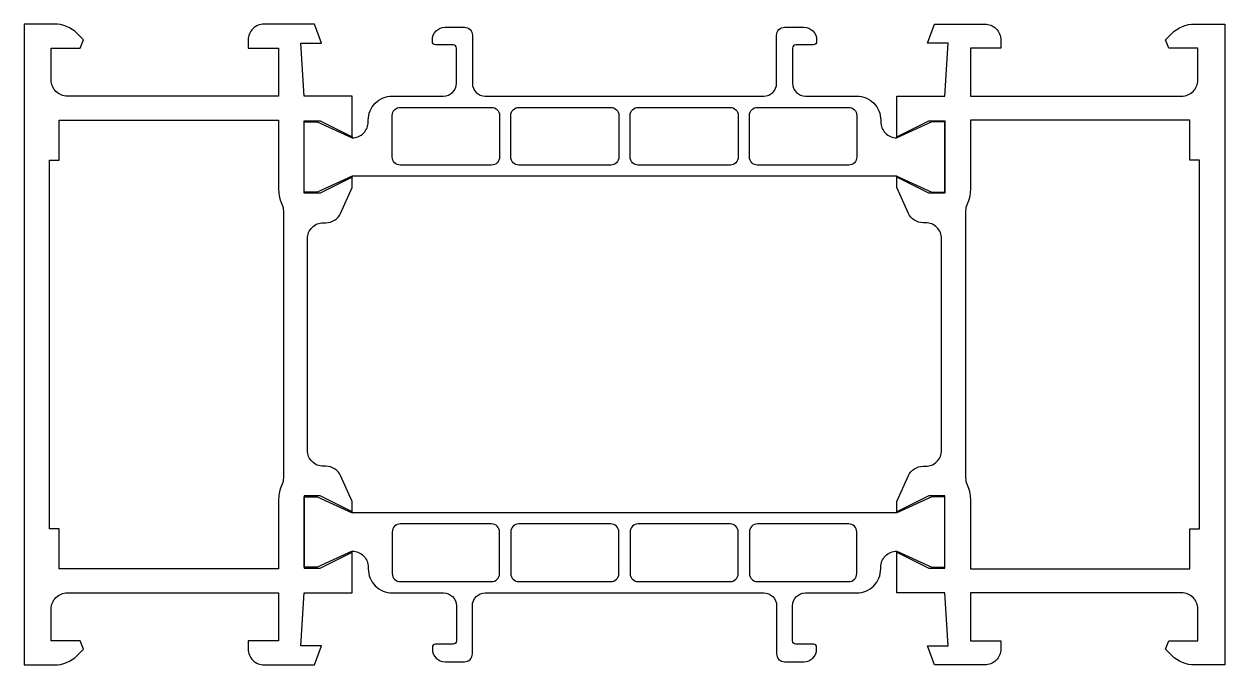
# Model space of a CAD drawing. Header units: millimetres. Extents: x 0 to 75, y 0 to 40.
import ezdxf

# ---------------------------------------------------------------- set-up
doc = ezdxf.new("R2010")
doc.units = ezdxf.units.MM

msp = doc.modelspace()

# ---------------------------------------------------------------- linework, layer by layer
for points in [[(20.5, 29.8), (20.5, 30.5), (18.3, 29.5), (17.5, 29.5), (17.5, 33.9), (18.3, 33.9), (20.5, 32.9), (20.5, 35.5), (17.5, 35.5), (17.279, 38.8), (18.586, 38.8), (18.149, 40), (15, 40, 0.414214), (14, 39), (14, 38.5), (15.9, 38.5), (15.9, 35.5), (2.7, 35.5, -0.414214), (1.7, 36.5), (1.7, 38.5), (3.5, 38.5), (3.712, 39.012), (3.31, 39.414, 0.198912), (1.896, 40), (0, 40), (0, 0), (1.896, 0, 0.198912), (3.31, 0.586), (3.712, 0.988), (3.5, 1.5), (1.7, 1.5), (1.7, 3.5, -0.414214), (2.7, 4.5), (15.9, 4.5), (15.9, 1.5), (14, 1.5), (14, 1, 0.414214), (15, 0), (18.149, 0), (18.586, 1.2), (17.279, 1.2), (17.5, 4.5), (20.5, 4.5), (20.5, 7.1), (18.3, 6.1), (17.5, 6.1), (17.5, 10.5), (18.3, 10.5), (20.5, 9.5), (20.5, 10.2), (19.766, 11.814, 0.294108), (18.856, 12.4), (18.7, 12.4, -0.414214), (17.7, 13.4), (17.7, 26.6, -0.414214), (18.7, 27.6), (18.856, 27.6, 0.294108), (19.766, 28.186), (20.5, 29.8)], [(54.5, 32.9), (54.5, 32.95), (56.5, 33.95), (57.5, 33.95), (57.5, 29.45), (56.5, 29.45), (54.5, 30.45), (54.5, 30.5), (20.5, 30.5), (20.5, 30.45), (18.5, 29.45), (17.5, 29.45), (17.5, 33.95), (18.5, 33.95), (20.5, 32.95), (20.5, 32.9, 0.414214), (21.5, 33.9), (21.5, 34, -0.414214), (23, 35.5), (26.2, 35.5, 0.414214), (27, 36.3), (27, 38.5, 0.414214), (26.8, 38.7), (25.7, 38.7, -0.414214), (25.5, 38.9), (25.5, 39, -0.414214), (26.3, 39.8), (27.5, 39.8, -0.414214), (28, 39.3), (28, 36.3, 0.414214), (28.8, 35.5), (46.2, 35.5, 0.414214), (47, 36.3), (47, 39.3, -0.414214), (47.5, 39.8), (48.7, 39.8, -0.414214), (49.5, 39), (49.5, 38.9, -0.414214), (49.3, 38.7), (48.2, 38.7, 0.414214), (48, 38.5), (48, 36.3, 0.414214), (48.8, 35.5), (52, 35.5, -0.414214), (53.5, 34), (53.5, 33.9, 0.414214), (54.5, 32.9)], [(54.5, 29.8), (54.5, 30.5), (56.7, 29.5), (57.5, 29.5), (57.5, 33.9), (56.7, 33.9), (54.5, 32.9), (54.5, 35.5), (57.5, 35.5), (57.721, 38.8), (56.414, 38.8), (56.851, 40), (60, 40, -0.414214), (61, 39), (61, 38.5), (59.1, 38.5), (59.1, 35.5), (72.3, 35.5, 0.414214), (73.3, 36.5), (73.3, 38.5), (71.5, 38.5), (71.288, 39.012), (71.69, 39.414, -0.198912), (73.104, 40), (75, 40), (75, 0), (73.104, 0, -0.198912), (71.69, 0.586), (71.288, 0.988), (71.5, 1.5), (73.3, 1.5), (73.3, 3.5, 0.414214), (72.3, 4.5), (59.1, 4.5), (59.1, 1.5), (61, 1.5), (61, 1, -0.414214), (60, 0), (56.851, 0), (56.414, 1.2), (57.721, 1.2), (57.5, 4.5), (54.5, 4.5), (54.5, 7.1), (56.7, 6.1), (57.5, 6.1), (57.5, 10.5), (56.7, 10.5), (54.5, 9.5), (54.5, 10.2), (55.234, 11.814, -0.294108), (56.144, 12.4), (56.3, 12.4, 0.414214), (57.3, 13.4), (57.3, 26.6, 0.414214), (56.3, 27.6), (56.144, 27.6, -0.294108), (55.234, 28.186), (54.5, 29.8)], [(23, 31.7), (23, 34.3, -0.414214), (23.5, 34.8), (29.2, 34.8, -0.414214), (29.7, 34.3), (29.7, 31.7, -0.414214), (29.2, 31.2), (23.5, 31.2, -0.414214), (23, 31.7)], [(30.4, 31.7), (30.4, 34.3, -0.414214), (30.9, 34.8), (36.65, 34.8, -0.414214), (37.15, 34.3), (37.15, 31.7, -0.414214), (36.65, 31.2), (30.9, 31.2, -0.414214), (30.4, 31.7)], [(44.6, 31.7, -0.414214), (44.1, 31.2), (38.35, 31.2, -0.414214), (37.85, 31.7), (37.85, 34.3, -0.414214), (38.35, 34.8), (44.1, 34.8, -0.414214), (44.6, 34.3), (44.6, 31.7)], [(45.3, 31.7), (45.3, 34.3, -0.414214), (45.8, 34.8), (51.5, 34.8, -0.414214), (52, 34.3), (52, 31.7, -0.414214), (51.5, 31.2), (45.8, 31.2, -0.414214), (45.3, 31.7)], [(1.6, 8.5), (1.6, 31.5), (2.2, 31.5), (2.2, 34), (15.9, 34), (15.9, 29.65, 0.112281), (16.102, 28.763, -0.112281), (16.2, 28.331), (16.2, 11.669, -0.112281), (16.102, 11.237, 0.112281), (15.9, 10.35), (15.9, 6), (2.2, 6), (2.2, 8.5), (1.6, 8.5)], [(73.4, 8.5), (73.4, 31.5), (72.8, 31.5), (72.8, 34), (59.1, 34), (59.1, 29.65, -0.112281), (58.898, 28.763, 0.112281), (58.8, 28.331), (58.8, 11.669, 0.112281), (58.898, 11.237, -0.112281), (59.1, 10.35), (59.1, 6), (72.8, 6), (72.8, 8.5), (73.4, 8.5)], [(54.5, 7.1), (54.5, 7.05), (56.5, 6.05), (57.5, 6.05), (57.5, 10.55), (56.5, 10.55), (54.5, 9.55), (54.5, 9.5), (20.5, 9.5), (20.5, 9.55), (18.5, 10.55), (17.5, 10.55), (17.5, 6.05), (18.5, 6.05), (20.5, 7.05), (20.5, 7.1, -0.414214), (21.5, 6.1), (21.5, 6, 0.414214), (23, 4.5), (26.2, 4.5, -0.414214), (27, 3.7), (27, 1.5, -0.414214), (26.8, 1.3), (25.7, 1.3, 0.414214), (25.5, 1.1), (25.5, 1, 0.414214), (26.3, 0.2), (27.5, 0.2, 0.414214), (28, 0.7), (28, 3.7, -0.414214), (28.8, 4.5), (46.2, 4.5, -0.414214), (47, 3.7), (47, 0.7, 0.414214), (47.5, 0.2), (48.7, 0.2, 0.414214), (49.5, 1), (49.5, 1.1, 0.414214), (49.3, 1.3), (48.2, 1.3, -0.414214), (48, 1.5), (48, 3.7, -0.414214), (48.8, 4.5), (52, 4.5, 0.414214), (53.5, 6), (53.5, 6.1, -0.414214), (54.5, 7.1)], [(23, 8.3), (23, 5.7, 0.414214), (23.5, 5.2), (29.2, 5.2, 0.414214), (29.7, 5.7), (29.7, 8.3, 0.414214), (29.2, 8.8), (23.5, 8.8, 0.414214), (23, 8.3)], [(30.4, 8.3), (30.4, 5.7, 0.414214), (30.9, 5.2), (36.65, 5.2, 0.414214), (37.15, 5.7), (37.15, 8.3, 0.414214), (36.65, 8.8), (30.9, 8.8, 0.414214), (30.4, 8.3)], [(44.6, 8.3, 0.414214), (44.1, 8.8), (38.35, 8.8, 0.414214), (37.85, 8.3), (37.85, 5.7, 0.414214), (38.35, 5.2), (44.1, 5.2, 0.414214), (44.6, 5.7), (44.6, 8.3)], [(45.3, 8.3), (45.3, 5.7, 0.414214), (45.8, 5.2), (51.5, 5.2, 0.414214), (52, 5.7), (52, 8.3, 0.414214), (51.5, 8.8), (45.8, 8.8, 0.414214), (45.3, 8.3)]]:
    msp.add_lwpolyline(points, format="xyb", close=True)

doc.saveas('drawing.dxf')
